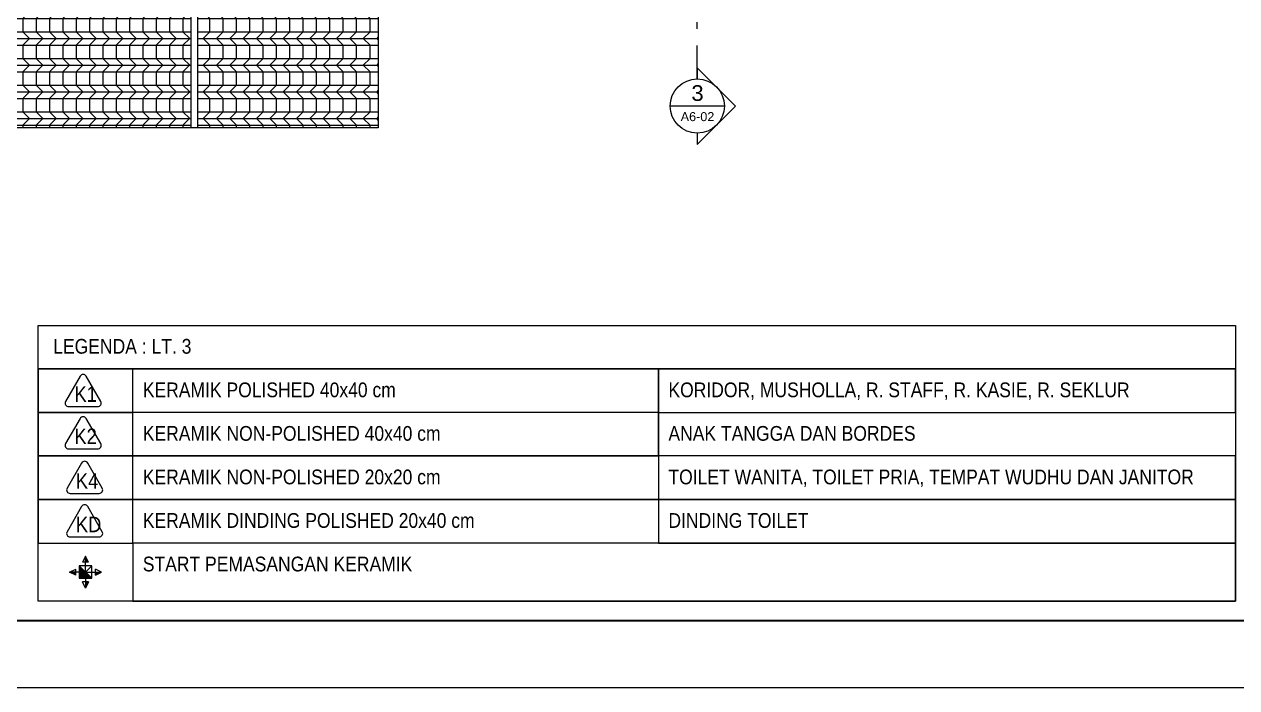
# Model space of a CAD drawing. Header units: millimetres. Extents: x -11 to 1625, y -267 to 180.
# Drawn here: x 1009.92 to 1028.08, y 63 to 72.94 of the extents above; entities that cross this region are included whole.
import ezdxf
from ezdxf.enums import TextEntityAlignment as Align

# ---------------------------------------------------------------- set-up
doc = ezdxf.new("R2010")
doc.units = ezdxf.units.MM
doc.linetypes.add('DASHDOT', pattern=[1, 0.5, -0.25, 0, -0.25])
for name, color, linetype, lineweight in [('ars', 11, 'Continuous', 5), ('GRS KOP', 1, 'Continuous', 35), ('keramik', 73, 'Continuous', 5), ('kop', 7, 'Continuous', 20), ('lan', 7, 'Continuous', 15), ('not', 7, 'Continuous', 20), ('START POINT', 8, 'Continuous', 9), ('TEXT KETERANGAN', 7, 'Continuous', 9)]:
    doc.layers.add(name, color=color, linetype=linetype, lineweight=lineweight)
doc.styles.add('BARU', font='complex.shx')
doc.styles.add('ISO', font='arial.ttf', dxfattribs={"width": 0.85})
doc.styles.add('S', font='SIMPLEX', dxfattribs={"width": 1.1})
doc.styles.get("Standard").update_dxf_attribs({"font": 'ARIALUNI.TTF'})

# ---------------------------------------------------------------- blocks, each defined once
blk = doc.blocks.new('D3')
at = {"layer": 'ars'}
h = blk.add_hatch(dxfattribs=at)
h.set_pattern_fill('PLENTONG', color=256, scale=0.1, angle=270)
h.set_pattern_definition([(0, (-0.5, 2.825), (1e-16, 0.4), []), (0, (-0.5, 2.725), (1e-16, 0.4), []), (0, (-0.5, 2.625), (1e-16, 0.4), []), (315, (-0.5, 2.825), (0.2, -5e-17), [0.141421, -0.424264]), (45, (-0.5, 2.625), (-0.2, 5e-17), [0.141421, -0.424264]), (270, (-0.5, 2.625), (0.2, -4e-17), [0.2, -0.2])])
h.paths.add_polyline_path([(-0.05, 2.6), (-1.975, 2.6), (-1.975, 2.4), (-2.75, 2.4), (-2.75, 0), (-0.05, 0)])
h = blk.add_hatch(dxfattribs=at)
h.set_pattern_fill('PLENTONG', color=256, scale=0.1, angle=90)
h.set_pattern_definition([(180, (-0.5, 2.625), (-5e-17, -0.4), []), (180, (-0.5, 2.725), (-5e-17, -0.4), []), (180, (-0.5, 2.825), (-5e-17, -0.4), []), (135, (-0.5, 2.625), (-0.2, 2e-17), [0.141421, -0.424264]), (225, (-0.5, 2.825), (0.2, -2e-17), [0.141421, -0.424264]), (90, (-0.5, 2.825), (-0.2, 1e-17), [0.2, -0.2])])
h.paths.add_polyline_path([(2.15, 2.6), (0.05, 2.6), (0.05, 0), (2.75, 0), (2.75, 1.925), (2.15, 1.925)])
for p, q in [((-0.05, 0), (-0.05, 2.6)), ((0.05, 0), (0.05, 2.6))]:
    blk.add_line(p, q)
at = {"layer": 'lan'}
for p, q in [((2.75, 1.925), (2.75, 0)), ((2.75, 0), (-2.75, 0))]:
    blk.add_line(p, q, dxfattribs=at)
blk = doc.blocks.new('KR1')
at = {"layer": 'TEXT KETERANGAN', "color": 2}
blk.add_lwpolyline([(-0.087, 0.873), (-0.504, 0.15, 0.57735), (-0.418, 0), (0.418, 0, 0.57735), (0.504, 0.15), (0.087, 0.873, 0.57735)], format="xyb", close=True, dxfattribs=at)
at = {"layer": 'TEXT KETERANGAN', "color": 6, "style": 'ISO', "width": 0.85}
blk.add_text('K1', height=0.444, dxfattribs=at).set_placement((-0.252, 0.137))
blk = doc.blocks.new('KR2')
at = {"layer": 'TEXT KETERANGAN', "color": 2}
blk.add_lwpolyline([(-0.087, 0.873), (-0.504, 0.15, 0.57735), (-0.418, 0), (0.418, 0, 0.57735), (0.504, 0.15), (0.087, 0.873, 0.57735)], format="xyb", close=True, dxfattribs=at)
at = {"layer": 'TEXT KETERANGAN', "color": 6, "style": 'ISO', "width": 0.85}
blk.add_text('K2', height=0.444, dxfattribs=at).set_placement((-0.252, 0.137))
blk = doc.blocks.new('KR4')
at = {"layer": 'TEXT KETERANGAN', "color": 2}
blk.add_lwpolyline([(-0.087, 0.873), (-0.504, 0.15, 0.57735), (-0.418, 0), (0.418, 0, 0.57735), (0.504, 0.15), (0.087, 0.873, 0.57735)], format="xyb", close=True, dxfattribs=at)
at = {"layer": 'TEXT KETERANGAN', "color": 6, "style": 'ISO', "width": 0.85}
blk.add_text('K4', height=0.444, dxfattribs=at).set_placement((-0.252, 0.137))
blk = doc.blocks.new('GO..!!')
at = {"layer": 'START POINT'}
for points in [[(1481.007, 626.299), (1480.9, 626.299), (1480.9, 626.513)], [(1480.563, 625.853), (1480.563, 625.96), (1480.349, 625.96)], [(1481.452, 625.96), (1481.238, 625.96), (1481.238, 625.853)], [(1481.007, 625.622), (1480.9, 625.622), (1480.9, 625.408)]]:
    blk.add_hatch(color=256, dxfattribs=at).paths.add_polyline_path(points)
h = blk.add_hatch(color=256, dxfattribs=at)
h.paths.add_polyline_path([(1481.114, 625.746), (1480.9, 625.96), (1480.686, 625.746)])
h.paths.add_polyline_path([(1480.686, 625.746), (1480.9, 625.96), (1480.686, 626.174)])
for p, q in [((1480.9, 626.513), (1480.793, 626.299)), ((1480.9, 625.96), (1480.9, 626.513)), ((1481.007, 626.299), (1480.9, 626.513)), ((1480.349, 625.96), (1480.563, 626.067)), ((1480.9, 625.96), (1480.349, 625.96)), ((1480.563, 625.853), (1480.349, 625.96)), ((1480.563, 625.853), (1480.563, 626.067)), ((1480.686, 625.746), (1481.114, 626.174)), ((1481.114, 625.746), (1480.686, 626.174)), ((1481.007, 626.299), (1480.793, 626.299)), ((1480.9, 625.96), (1481.452, 625.96)), ((1480.9, 625.96), (1480.9, 625.408)), ((1481.238, 625.853), (1481.238, 626.067)), ((1481.452, 625.96), (1481.238, 626.067)), ((1481.238, 625.853), (1481.452, 625.96)), ((1481.007, 625.622), (1480.793, 625.622)), ((1480.9, 625.408), (1480.793, 625.622)), ((1481.007, 625.622), (1480.9, 625.408))]:
    blk.add_line(p, q, dxfattribs=at)
blk.add_lwpolyline([(1480.686, 625.746), (1481.114, 625.746), (1481.114, 626.174), (1480.686, 626.174)], close=True, dxfattribs=at)
blk = doc.blocks.new('KD')
at = {"layer": 'TEXT KETERANGAN', "color": 2}
blk.add_lwpolyline([(-0.104, 1.048), (-0.605, 0.18, 0.57735), (-0.501, 0), (0.501, 0, 0.57735), (0.605, 0.18), (0.104, 1.048, 0.57735)], format="xyb", close=True, dxfattribs=at)
at = {"layer": 'TEXT KETERANGAN', "color": 6, "style": 'ISO', "width": 0.85}
blk.add_text('KD', height=0.5327, dxfattribs=at).set_placement((-0.303, 0.164))
blk = doc.blocks.new('Npkn')
for p, q in [((0, 0.849), (0.849, 0)), ((0, 0.849), (0, 0.6)), ((0.6, 0), (-0.6, 0)), ((0, -0.849), (0.849, 0)), ((0, -0.6), (0, -0.849))]:
    blk.add_line(p, q)
blk.add_circle((0, 0), 0.6)
at = {"color": 5, "style": 'S', "width": 0.75, "flags": 4}
blk.add_attdef('NO', text='', height=0.3, dxfattribs=at).set_placement((0.005, 0.113), align=Align.CENTER)
at = {"style": 'S', "width": 0.75, "flags": 4}
blk.add_attdef('NOLBR', text='', height=0.2, dxfattribs=at).set_placement((0.005, -0.334), align=Align.CENTER)
blk = doc.blocks.new('kop')
at = {"layer": 'GRS KOP'}
blk.add_lwpolyline([(1, 54), (83, 54), (83, 1), (1, 1)], close=True, dxfattribs=at)
at = {"layer": 'kop', "color": 7}
blk.add_line((84, 55), (0, 55), dxfattribs=at)
at = {"layer": 'kop', "style": 'BARU', "flags": 4}
for p, height in [((73.8, 5.4), 0.35), ((80.303, 5.382), 0.25), ((73.8, 4.9), 0.35), ((80.303, 4.882), 0.25), ((73.8, 4.4), 0.35), ((80.303, 4.382), 0.25)]:
    blk.add_attdef('-', p, '', height=height, dxfattribs=at)
at = {"layer": 'kop', "flags": 4}
for tag, p in [('AR-00', (78.057, 2.648)), ('00', (81.238, 2.647))]:
    blk.add_attdef(tag, text='', height=0.35, dxfattribs=at).set_placement(p, align=Align.MIDDLE)

msp = doc.modelspace()

# ---------------------------------------------------------------- linework, layer by layer
at = {"layer": 'not', "linetype": 'DASHDOT'}
msp.add_line((1020.0003062, 72.1177691), (1020.0003062, 77.5002235), dxfattribs=at)
at = {"layer": 'TEXT KETERANGAN'}
for points in [[(1028.0564604, 67.7751404), (1010.1341574, 67.7751404), (1010.1341574, 68.4272521), (1028.0564604, 68.4272521)], [(1010.1341574, 68.4272521), (1028.0564604, 68.4272521), (1028.0564604, 64.2972114), (1010.1341574, 64.2972114)], [(1010.1341574, 67.7751404), (1019.4175798, 67.7751404), (1019.4175798, 66.470917), (1010.1341574, 66.470917)], [(1010.1341574, 67.1230287), (1011.5479994, 67.1230287), (1011.5479994, 67.7751404), (1010.1341574, 67.7751404)], [(1011.5479994, 67.1230287), (1011.5479994, 67.7751404), (1019.4175798, 67.7751404), (1019.4175798, 67.1230287)], [(1019.4175798, 67.7751404), (1028.0564604, 67.7751404), (1028.0564604, 66.470917), (1019.4175798, 66.470917)], [(1028.0564604, 67.7751404), (1019.4175798, 67.7751404), (1019.4175798, 67.1230287), (1028.0564604, 67.1230287)], [(1010.1341574, 66.470917), (1011.5479994, 66.470917), (1011.5479994, 67.1230287), (1010.1341574, 67.1230287)], [(1010.1341574, 65.8188053), (1011.5479994, 65.8188053), (1011.5479994, 66.470917), (1010.1341574, 66.470917)], [(1011.5479994, 65.8188053), (1011.5479994, 66.470917), (1019.4175798, 66.470917), (1019.4175798, 65.8188053)], [(1028.0564604, 66.470917), (1019.4175798, 66.470917), (1019.4175798, 65.8188053), (1028.0564604, 65.8188053)], [(1010.1341574, 65.1666936), (1011.5479994, 65.1666936), (1011.5479994, 65.8188053), (1010.1341574, 65.8188053)], [(1011.5479994, 65.1666936), (1011.5479994, 65.8188053), (1019.4175798, 65.8188053), (1019.4175798, 65.1666936)], [(1028.0564604, 65.8188053), (1019.4175798, 65.8188053), (1019.4175798, 65.1666936), (1028.0564604, 65.1666936)], [(1011.5479994, 64.2972114), (1010.1341574, 64.2972114), (1010.1341574, 65.1666936), (1011.5479994, 65.1666936)], [(1028.0564604, 65.1666936), (1011.5479994, 65.1666936), (1011.5479994, 64.2972114), (1028.0564604, 64.2972114)]]:
    msp.add_lwpolyline(points, close=True, dxfattribs=at)

# ---------------------------------------------------------------- block references
msp.add_blockref('D3', (1012.4735618, 71.384799))
at = {"layer": 'keramik', "color": 2, "xscale": 0.4347411304647001, "yscale": 0.4347411304647001, "zscale": 0.4347411304647001}
msp.add_blockref('GO..!!', (367.0327436, -207.3987418), dxfattribs=at)
at = {"layer": 'kop'}
for p in [(995.214162, 63), (995.2141622, 8.0000005)]:
    msp.add_blockref('kop', p, dxfattribs=at)
at = {"layer": 'not'}
ref = msp.add_blockref('Npkn', (1020.0003062, 71.7119), dxfattribs=dict(at, xscale=0.676448391719965, yscale=0.676448391719965, zscale=0.676448391719965))
ref.add_attrib('NO', '3', dxfattribs={"layer": '0', "height": 0.2367569, "flags": 4}).set_placement((1020.0035299, 71.7882728), align=Align.CENTER)
ref.add_attrib('NOLBR', 'A6-02', dxfattribs={"layer": '0', "height": 0.13528968, "flags": 4}).set_placement((1020.0035299, 71.4858055), align=Align.CENTER)
at = {"layer": 'TEXT KETERANGAN'}
for name, p, xscale, yscale, zscale in [('KR1', (1010.8059235, 67.2103393), 0.5216893565576599, 0.5216893565576599, 0.52168935655764), ('KR2', (1010.8048048, 66.5780825), 0.5216893565576599, 0.5216893565576599, 0.52168935655764), ('KR4', (1010.8278429, 65.9102278), 0.5216893565576599, 0.5216893565576599, 0.52168935655764), ('KD', (1010.8278429, 65.2581161), 0.4347411304647001, 0.4347411304647001, 0.4347411304647001)]:
    msp.add_blockref(name, p, dxfattribs=dict(at, xscale=xscale, yscale=yscale, zscale=zscale))

# ---------------------------------------------------------------- texts
at = {"layer": 'TEXT KETERANGAN', "style": 'ISO', "width": 0.85}
for s, p in [('LEGENDA : LT. 3', (1010.3569302, 68.0030795)), ('KERAMIK POLISHED 40x40 cm', (1011.6983645, 67.3509678)), ('KORIDOR, MUSHOLLA, R. STAFF, R. KASIE, R. SEKLUR', (1019.5679449, 67.3509678)), ('KERAMIK NON-POLISHED 40x40 cm', (1011.6983645, 66.6988561)), ('ANAK TANGGA DAN BORDES', (1019.5679449, 66.6988561)), ('KERAMIK NON-POLISHED 20x20 cm', (1011.6983645, 66.0467444)), ('TOILET WANITA, TOILET PRIA, TEMPAT WUDHU DAN JANITOR', (1019.5679449, 66.0467444)), ('KERAMIK DINDING POLISHED 20x40 cm', (1011.6983645, 65.3946327)), ('DINDING TOILET', (1019.5679449, 65.3946327)), ('START PEMASANGAN KERAMIK', (1011.6983645, 64.742521))]:
    msp.add_text(s, height=0.220818214, dxfattribs=at).set_placement(p)

doc.saveas('drawing.dxf')
